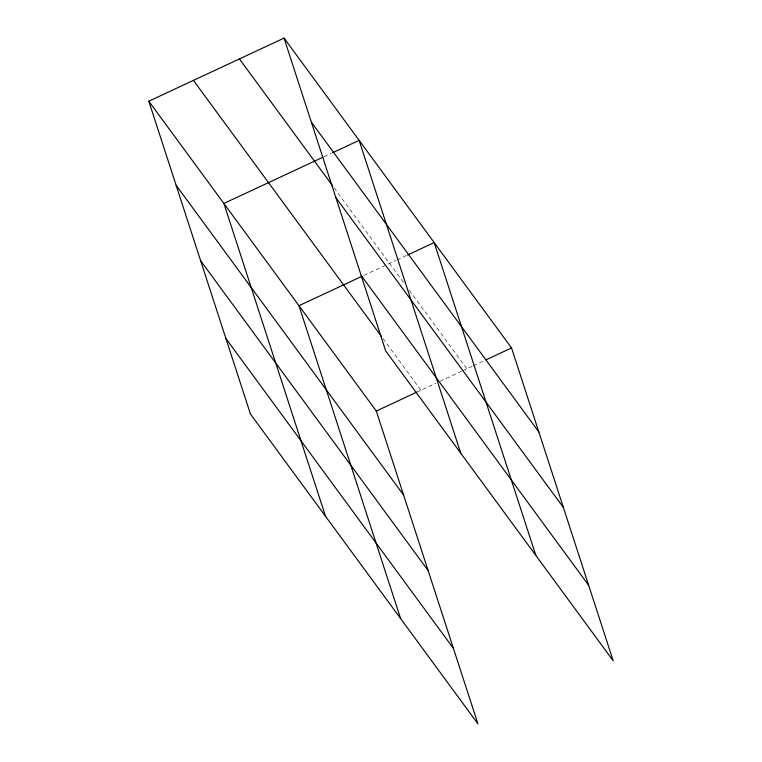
<?xml version="1.0" encoding="UTF-8"?>
<svg xmlns="http://www.w3.org/2000/svg" width="762" height="762" viewBox="0 0 762 762"><rect width="100%" height="100%" fill="white"/><g stroke="black" fill="none" stroke-linecap="round" stroke-linejoin="round"><path stroke-width="0.57" stroke-dasharray="3.81 2.86" d="M324.05 156.705L331.489 153.238M363.903 275.387L395.935 260.442M397.002 259.947L406.565 255.48M416.681 392.201L435.902 383.229M440.179 381.238L461.562 371.256M462.629 370.761L472.221 366.284M473.288 365.789L483.908 360.826M334.137 187.928L403.622 282.569M409.251 290.236L466.906 368.76M382.962 338.499L420.929 390.22"/><path stroke-width="1.14" d="M148.809 101.203L376.304 411.042L477.955 723.9L250.46 414.061L148.809 101.203L284.045 38.1L511.54 347.939L613.191 660.797L385.696 350.958L284.045 38.1M322.993 157.201L223.885 203.444L325.536 516.312M332.556 152.743L359.121 140.351L460.772 453.209M361.76 276.387L298.952 305.695L400.612 618.553M407.622 254.984L434.188 242.592L535.848 555.45M376.304 411.042L416.681 392.201M486.032 359.835L511.54 347.939M311.353 122.158L538.848 431.997M239.42 58.922L332.727 186.014M335.89 197.663L563.385 507.502M361.169 275.453L588.655 585.292M193.434 80.381L381.552 336.585M176.117 185.261L403.612 495.1M200.654 260.766L428.149 570.605M225.933 338.557L453.419 648.395"/></g></svg>
